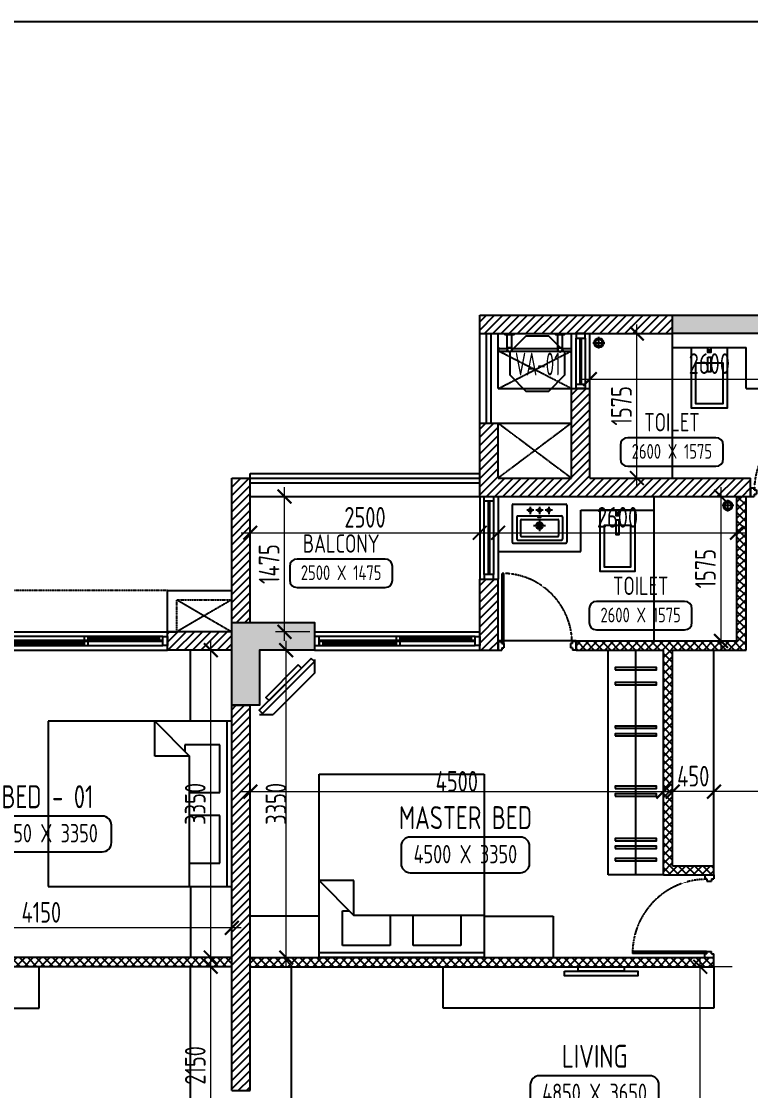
# Model space of a CAD drawing. Header units: millimetres. Extents: x -92307 to 258096, y -47434 to 112633.
# Drawn here: x 66834 to 74776, y 5450 to 17102 of the extents above; entities that cross this region are included whole.
import ezdxf
from ezdxf.enums import TextEntityAlignment as Align

# ---------------------------------------------------------------- set-up
doc = ezdxf.new("R2010")
doc.units = ezdxf.units.MM
doc.header["$LTSCALE"] = 10
doc.header["$PDMODE"] = 35
doc.header["$PDSIZE"] = 500
doc.linetypes.add('DASHED', pattern=[19.05, 12.7, -6.35])
doc.linetypes.add('HIDDEN', pattern=[9.525, 6.35, -3.175])
for name, color, linetype in [('07--DIM-1', 1, 'Continuous'), ('A--BLOCKWALL-1', 9, 'Continuous'), ('A--BLOCKWALL-2', 2, 'Continuous'), ('A--BLOCKWALL-3', 3, 'Continuous'), ('A--BLOCKWALL-HATCH', 8, 'Continuous'), ('A--CONCRETE-1', 9, 'Continuous'), ('A--CONCRETE-HID', 9, 'HIDDEN'), ('A--DOWN', 34, 'Continuous'), ('A--FURNITURE-0', 253, 'Continuous'), ('A--FURNITURE-1', 9, 'Continuous'), ('A--GLAZING-0', 181, 'Continuous'), ('A--HANDRAIL-1', 9, 'Continuous'), ('A--HATCH-1', 8, 'Continuous'), ('A--SANITARY-0', 253, 'Continuous'), ('A--SHAFT-HIDDEN', 9, 'HIDDEN'), ('A--SPACENUMBER', 2, 'Continuous'), ('A--SPACENUMBER-1', 8, 'Continuous'), ('A--SPACEREF', 3, 'Continuous'), ('A--STELWRK-1', 9, 'Continuous'), ('A--Stucture', 9, 'Continuous'), ('A--TILING-1', 8, 'Continuous'), ('A--WINREF', 7, 'Continuous'), ('A--WINREF-1', 8, 'Continuous'), ('Typical floor Column Centre line$0$X-3rd Floor Column$0$A--COL250', 250, 'Continuous'), ('Typical floor Column Centre line$0$X-3rd Floor Column$0$A--CONCRETE-4', 4, 'Continuous')]:
    doc.layers.add(name, color=color, linetype=linetype)
doc.layers.add('A--STELWRK-2', color=2, linetype='Continuous', lineweight=25)
doc.styles.add('ISO', font='isocp2.shx', dxfattribs={"width": 0.8})
doc.dimstyles.new('A-DIM-100', dxfattribs={"dimscale": 100, "dimtxt": 2.25, "dimasz": 1.5, "dimexe": 1, "dimexo": 0.5, "dimgap": 0, "dimtad": 0, "dimdec": 0, "dimzin": 12, "dimdsep": 46, "dimtxsty": 'ISO', "dimblk": 'ARCHTICK', "dimcen": 1, "dimdle": 1, "dimclrd": 8, "dimclre": 8, "dimclrt": 256, "dimadec": 0, "dimazin": 3, "dimtfac": 1, "dimtdec": 0, "dimtmove": 1, "dimatfit": 2, "dimfxl": 1, "dimtvp": 0.75, "dimtolj": 1, "dimtzin": 12, "dimlwd": 18, "dimlwe": 18, "dimarcsym": 0})
pattern_1 = [(45, (72725.64, 0), (-44.90128, 44.90128), [])]
pattern_2 = [(45, (72725.64, 0), (-44.90128, 44.90128), []), (135, (72725.64, 0), (-44.90128, -44.90128), [])]

# ---------------------------------------------------------------- blocks, each defined once
blk = doc.blocks.new('SPACE')
at = {"layer": 'A--SPACENUMBER-1'}
blk.add_lwpolyline([(-600, 0), (600, 0, 0.414213562), (700, 100), (700, 288.5, 0.414213562), (600, 388.5), (-600, 388.5, 0.414213562), (-700, 288.5), (-700, 100, 0.414213562), (-600, 0, -0.052514465)], format="xyb", dxfattribs=at)
at = {"layer": 'A--SPACENUMBER', "style": 'ISO', "width": 0.8, "flags": 4}
blk.add_attdef('01', text='', height=250, dxfattribs=at).set_placement((0.455, 202.41), align=Align.MIDDLE)
at = {"layer": 'A--SPACEREF', "style": 'ISO', "width": 0.8, "flags": 4}
blk.add_attdef('S', text='', height=300, dxfattribs=at).set_placement((1.35, 474.975), align=Align.CENTER)
blk = doc.blocks.new('A$C542B73FF')
at = {"layer": 'A--FURNITURE-0'}
for points in [[(-400, 50), (400, 50), (400, 100), (-400, 100)], [(-250, 0), (250, 0), (250, 50), (-250, 50)]]:
    blk.add_lwpolyline(points, close=True, dxfattribs=at)
blk = doc.blocks.new('A$C7FA855F9')
at = {"layer": 'A--FURNITURE-0', "linetype": 'Continuous'}
for p, q in [((900, 2000), (-900, 2000)), ((-900, 2000), (-900, 0)), ((900, 0), (900, 2000)), ((900, 840), (520, 460)), ((520, 840), (900, 840)), ((520, 460), (520, 840)), ((645, 510), (570, 510)), ((645, 130), (645, 510)), ((-900, 460), (520, 460)), ((-645, 460), (-645, 130)), ((-125, 130), (-125, 460)), ((125, 460), (125, 130)), ((-645, 130), (-125, 130)), ((125, 130), (645, 130)), ((-900, 50), (900, 50)), ((-900, 0), (900, 0))]:
    blk.add_line(p, q, dxfattribs=at)
blk = doc.blocks.new('A$C68464E93')
at = {"layer": 'A--BLOCKWALL-1'}
for p, q in [((600, 200), (0, 200)), ((600, 0), (0, 0))]:
    blk.add_line(p, q, dxfattribs=at)
at = {"layer": 'A--DOWN'}
for p, q in [((50, 150), (550, 150)), ((550, 50), (50, 50))]:
    blk.add_line(p, q, dxfattribs=at)
for points in [[(50, 50), (50, 150), (0, 150), (0, 50), (50, 50)], [(550, 50), (550, 150), (600, 150), (600, 50), (550, 50)]]:
    blk.add_lwpolyline(points, dxfattribs=at)
at = {"layer": 'A--GLAZING-0'}
for p, q in [((550, 107), (50, 107)), ((550, 93), (50, 93))]:
    blk.add_line(p, q, dxfattribs=at)
blk = doc.blocks.new('A$C76363F86-flat-10')
at = {"layer": 'A--SANITARY-0'}
for points in [[(0, -0.193), (0, 0.193), (-0.663, 0.193), (-0.663, -0.193)], [(-0.167, -0.146), (-0.167, 0.146), (-0.616, 0.146), (-0.616, -0.146)], [(-0.108, -0.017), (-0.108, 0.017), (-0.266, 0.017), (-0.266, -0.017)], [(0, -0.017), (0, 0.017), (-0.057, 0.017), (-0.057, -0.017)], [(-0.027, -0.009), (-0.027, 0.008), (-0.05, 0.008), (-0.05, -0.009)]]:
    blk.add_lwpolyline(points, close=True, dxfattribs=at)
blk = doc.blocks.new('A$C704305AF')
at = {"layer": 'A--SANITARY-0'}
for p, q in [((0, 0.064), (0, -0.064)), ((0.064, 0), (-0.064, 0))]:
    blk.add_line(p, q, dxfattribs=at)
for major_axis, start_param, end_param in [((0, 0.0508), 3.141593, 9.424778), ((0, 0.0381), 6.283185307145827, 12.56637061432541)]:
    blk.add_ellipse((0, 0), major_axis=major_axis, ratio=1, start_param=start_param, end_param=end_param, dxfattribs=at)
blk = doc.blocks.new('A$C302618AE')
at = {"layer": 'A--SANITARY-0'}
for p, q in [((-287, 0), (287, 0)), ((-297, -10), (-297, -416)), ((-60, -67), (-138, -67)), ((-100, -30), (-100, -110)), ((40, -67), (-38, -67)), ((1, -30), (1, -110)), ((141, -67), (63, -67)), ((101, -30), (101, -110)), ((297, -10), (297, -416)), ((-247, -138), (-247, -383)), ((-237, -128), (240, -128)), ((-206, -178), (-206, -343)), ((-196, -168), (199, -168)), ((0, -183), (0, -295)), ((209, -178), (209, -343)), ((250, -138), (250, -383)), ((65, -236), (-65, -236)), ((-287, -426), (287, -426)), ((-237, -393), (240, -393)), ((-196, -353), (199, -353))]:
    blk.add_line(p, q, dxfattribs=at)
for centre, radius in [((-100, -67), 17.8), ((1, -67), 17.8), ((101, -67), 17.8), ((1, -235), 36.3), ((1, -235), 25)]:
    blk.add_circle(centre, radius, dxfattribs=at)
for centre, start, end in [((-287, -10), 90, 180), ((287, -10), 0, 90), ((-237, -138), 90, 180), ((-196, -178), 90, 180), ((199, -178), 0, 90), ((240, -138), 0, 90), ((-196, -343), 180, 270), ((199, -343), 270, 0), ((-287, -416), 180, 270), ((-237, -383), 180, 270), ((240, -383), 270, 0), ((287, -416), 270, 0)]:
    blk.add_arc(centre, 10, start, end, dxfattribs=at)
blk.add_ellipse((0, -141), major_axis=(17.6, 0), ratio=0.318204, dxfattribs=at)
blk = doc.blocks.new('A$C1CBF2325')
at = {"layer": 'A--DOWN'}
for p, q in [((100, 0), (0, 0)), ((0, 0), (0, -42)), ((100, 0), (100, -42)), ((25, -42), (0, -42)), ((25, -42), (25, -67)), ((75, -67), (25, -67)), ((75, -42), (75, -67)), ((75, -42), (100, -42)), ((79, -46), (79, -67)), ((79, -46), (886, -46)), ((79, -67), (886, -67)), ((886, -67), (886, -46)), ((25, -858), (0, -858)), ((0, -900), (0, -858)), ((100, -900), (0, -900)), ((75, -833), (25, -833)), ((25, -858), (25, -833)), ((75, -858), (75, -833)), ((75, -858), (100, -858)), ((100, -900), (100, -858))]:
    blk.add_line(p, q, dxfattribs=at)
at = {"layer": 'A--DOWN', "color": 8, "linetype": 'DASHED', "ltscale": 0.005}
blk.add_arc((79, -46), 807, 269.7319, 358.5291, dxfattribs=at)
blk = doc.blocks.new('A$C613641B0')
at = {"layer": 'A--BLOCKWALL-1'}
for p, q in [((0, 0), (-1800, 0)), ((0, -200), (-1800, -200))]:
    blk.add_line(p, q, dxfattribs=at)
at = {"layer": 'A--DOWN'}
for p, q in [((-50, -50), (-1750, -50)), ((-1750, -93), (-93, -93)), ((-1750, -107), (-50, -107)), ((-1750, -150), (-50, -150))]:
    blk.add_line(p, q, dxfattribs=at)
for points in [[(-1750, -50), (-1750, -150), (-1800, -150), (-1800, -50)], [(-1750, -107), (-1750, -150), (-1707, -150), (-1707, -107)], [(-934, -50), (-934, -93), (-891, -93), (-891, -50)], [(-934, -107), (-934, -150), (-891, -150), (-891, -107)], [(-93, -50), (-93, -93), (-50, -93), (-50, -50)], [(-50, -50), (-50, -150), (0, -150), (0, -50)]]:
    blk.add_lwpolyline(points, close=True, dxfattribs=at)
at = {"layer": 'A--GLAZING-0'}
for p, q in [((-93, -64), (-891, -64)), ((-93, -78), (-891, -78)), ((-934, -122), (-1707, -122)), ((-934, -136), (-1707, -136))]:
    blk.add_line(p, q, dxfattribs=at)
blk = doc.blocks.new('AL-OP')
at = {"layer": 'A--WINREF-1'}
blk.add_lwpolyline([(-124, 300), (-300, 124), (-300, -124), (-124, -300), (124, -300), (300, -124), (300, 124), (124, 300)], close=True, dxfattribs=at)
at = {"layer": 'A--WINREF', "style": 'ISO', "width": 0.6}
blk.add_attdef('AL-OP', text='', height=250, dxfattribs=at).set_placement((3, -5), align=Align.MIDDLE)
blk = doc.blocks.new('A$C3A434446')
at = {"layer": 'A--STELWRK-1', "color": 1}
for p, q in [((110, 939), (110, 1089)), ((160, 939), (160, 1089)), ((660, 939), (660, 1089)), ((710, 939), (710, 1089)), ((15, 939), (115, 939)), ((155, 939), (665, 939)), ((705, 939), (805, 939)), ((15, 909), (115, 909)), ((155, 909), (665, 909)), ((705, 909), (805, 909))]:
    blk.add_line(p, q, dxfattribs=at)
at = {"layer": 'A--STELWRK-1'}
for points in [[(85, 1099), (85, 1089), (185, 1089), (185, 1099)], [(635, 1099), (635, 1089), (735, 1089), (735, 1099)], [(15, 899), (10, 899), (10, 949), (15, 949)], [(805, 899), (810, 899), (810, 949), (805, 949)]]:
    blk.add_lwpolyline(points, close=True, dxfattribs=at)
at = {"layer": 'A--STELWRK-2'}
for centre, radius in [((135, 924), 25), ((135, 924), 22), ((685, 924), 25), ((685, 924), 22)]:
    blk.add_circle(centre, radius, dxfattribs=at)
blk = doc.blocks.new('A$C6931329F')
at = {"layer": 'A--BLOCKWALL-1'}
for p, q in [((0, 900), (0, 0)), ((200, 900), (200, 0))]:
    blk.add_line(p, q, dxfattribs=at)
at = {"layer": 'A--DOWN'}
for p, q in [((50, 50), (50, 850)), ((150, 850), (150, 50))]:
    blk.add_line(p, q, dxfattribs=at)
for points in [[(150, 850), (50, 850), (50, 900), (150, 900), (150, 850)], [(150, 50), (50, 50), (50, 0), (150, 0), (150, 50)]]:
    blk.add_lwpolyline(points, dxfattribs=at)
at = {"layer": 'A--GLAZING-0'}
for p, q in [((93, 850), (93, 50)), ((107, 850), (107, 50))]:
    blk.add_line(p, q, dxfattribs=at)
blk = doc.blocks.new('_ArchTick')
at = {"color": 0, "const_width": 0.15}
blk.add_lwpolyline([(-0.5, -0.5), (0.5, 0.5)], dxfattribs=at)
blk = doc.blocks.new('*D54')
at = {"layer": '07--DIM-1', "color": 8, "lineweight": 18}
for p, q in [((73026, 13650), (73026, 13104)), ((75626, 13650), (75626, 13104)), ((72926, 13204), (75726, 13204))]:
    blk.add_line(p, q, dxfattribs=at)
at = {"layer": 'Defpoints', "color": 0}
for p in [(73026, 13700), (75626, 13700), (75626, 13204)]:
    blk.add_point(p, dxfattribs=at)
at = {"layer": '07--DIM-1', "color": 8, "lineweight": 18, "xscale": 150, "yscale": 150, "zscale": 150, "rotation": 180}
blk.add_blockref('_ArchTick', (73026, 13204), dxfattribs=at)
at = {"layer": '07--DIM-1', "color": 8, "lineweight": 18, "xscale": 150, "yscale": 150, "zscale": 150}
blk.add_blockref('_ArchTick', (75626, 13204), dxfattribs=at)
at = {"layer": '07--DIM-1', "insert": (74326, 13373), "char_height": 225, "attachment_point": 5, "style": 'ISO'}
blk.add_mtext('\\A1;2600', dxfattribs=at)
blk = doc.blocks.new('*D55')
at = {"layer": '07--DIM-1', "color": 8, "lineweight": 18}
for p, q in [((73538, 12025), (73538, 13800)), ((73076, 13700), (73638, 13700)), ((73076, 12125), (73638, 12125))]:
    blk.add_line(p, q, dxfattribs=at)
at = {"layer": 'Defpoints', "color": 0}
for p in [(73026, 13700), (73538, 13700), (73026, 12125)]:
    blk.add_point(p, dxfattribs=at)
at = {"layer": '07--DIM-1', "color": 8, "lineweight": 18, "xscale": 150, "yscale": 150, "zscale": 150}
for p, rotation in [((73538, 13700), 90), ((73538, 12125), 270)]:
    blk.add_blockref('_ArchTick', p, dxfattribs=dict(at, rotation=rotation))
at = {"layer": '07--DIM-1', "insert": (73369, 12913), "char_height": 225, "attachment_point": 5, "rotation": 90, "style": 'ISO'}
blk.add_mtext('\\A1;1575', dxfattribs=at)
blk = doc.blocks.new('*D59')
at = {"layer": '07--DIM-1', "color": 8, "lineweight": 18}
for p, q in [((74376, 8662), (74376, 8808)), ((78776, 8662), (78776, 8808)), ((78876, 8708), (74276, 8708))]:
    blk.add_line(p, q, dxfattribs=at)
at = {"layer": 'Defpoints', "color": 0}
for p in [(74376, 8708), (74376, 8612), (78776, 8612)]:
    blk.add_point(p, dxfattribs=at)
at = {"layer": '07--DIM-1', "color": 8, "lineweight": 18, "xscale": 150, "yscale": 150, "zscale": 150, "rotation": 180}
blk.add_blockref('_ArchTick', (74376, 8708), dxfattribs=at)
at = {"layer": '07--DIM-1', "color": 8, "lineweight": 18, "xscale": 150, "yscale": 150, "zscale": 150}
blk.add_blockref('_ArchTick', (78776, 8708), dxfattribs=at)
at = {"layer": '07--DIM-1', "insert": (76576, 8877), "char_height": 225, "attachment_point": 5, "style": 'ISO'}
blk.add_mtext('\\A1;4400', dxfattribs=at)
blk = doc.blocks.new('*D63')
at = {"layer": '07--DIM-1', "color": 8, "lineweight": 18}
for p, q in [((64976, 6950), (64976, 7324)), ((69126, 6950), (69126, 7324)), ((69226, 7224), (64876, 7224))]:
    blk.add_line(p, q, dxfattribs=at)
at = {"layer": 'Defpoints', "color": 0}
for p in [(64976, 7224), (64976, 6900), (69126, 6900)]:
    blk.add_point(p, dxfattribs=at)
at = {"layer": '07--DIM-1', "color": 8, "lineweight": 18, "xscale": 150, "yscale": 150, "zscale": 150, "rotation": 180}
blk.add_blockref('_ArchTick', (64976, 7224), dxfattribs=at)
at = {"layer": '07--DIM-1', "color": 8, "lineweight": 18, "xscale": 150, "yscale": 150, "zscale": 150}
blk.add_blockref('_ArchTick', (69126, 7224), dxfattribs=at)
at = {"layer": '07--DIM-1', "insert": (67051, 7393), "char_height": 225, "attachment_point": 5, "style": 'ISO'}
blk.add_mtext('\\A1;4150', dxfattribs=at)
blk = doc.blocks.new('*D68')
at = {"layer": '07--DIM-1', "color": 8, "lineweight": 18}
for p, q in [((69326, 11809), (69326, 11430)), ((71826, 11809), (71826, 11430)), ((69226, 11530), (71926, 11530))]:
    blk.add_line(p, q, dxfattribs=at)
at = {"layer": 'Defpoints', "color": 0}
for p in [(69326, 11859), (71826, 11859), (71826, 11530)]:
    blk.add_point(p, dxfattribs=at)
at = {"layer": '07--DIM-1', "color": 8, "lineweight": 18, "xscale": 150, "yscale": 150, "zscale": 150, "rotation": 180}
blk.add_blockref('_ArchTick', (69326, 11530), dxfattribs=at)
at = {"layer": '07--DIM-1', "color": 8, "lineweight": 18, "xscale": 150, "yscale": 150, "zscale": 150}
blk.add_blockref('_ArchTick', (71826, 11530), dxfattribs=at)
at = {"layer": '07--DIM-1', "insert": (70576, 11698), "char_height": 225, "attachment_point": 5, "style": 'ISO'}
blk.add_mtext('\\A1;2500', dxfattribs=at)
blk = doc.blocks.new('*D69')
at = {"layer": '07--DIM-1', "color": 8, "lineweight": 18}
for p, q in [((72026, 11721), (72026, 11430)), ((74626, 11721), (74626, 11430)), ((71926, 11530), (74726, 11530))]:
    blk.add_line(p, q, dxfattribs=at)
at = {"layer": 'Defpoints', "color": 0}
for p in [(72026, 11771), (74626, 11771), (74626, 11530)]:
    blk.add_point(p, dxfattribs=at)
at = {"layer": '07--DIM-1', "color": 8, "lineweight": 18, "xscale": 150, "yscale": 150, "zscale": 150, "rotation": 180}
blk.add_blockref('_ArchTick', (72026, 11530), dxfattribs=at)
at = {"layer": '07--DIM-1', "color": 8, "lineweight": 18, "xscale": 150, "yscale": 150, "zscale": 150}
blk.add_blockref('_ArchTick', (74626, 11530), dxfattribs=at)
at = {"layer": '07--DIM-1', "insert": (73326, 11698), "char_height": 225, "attachment_point": 5, "style": 'ISO'}
blk.add_mtext('\\A1;2600', dxfattribs=at)
blk = doc.blocks.new('*D70')
at = {"layer": '07--DIM-1', "color": 8, "lineweight": 18}
for p, q in [((74453, 12025), (74453, 10250)), ((74576, 11925), (74353, 11925)), ((74576, 10350), (74353, 10350))]:
    blk.add_line(p, q, dxfattribs=at)
at = {"layer": 'Defpoints', "color": 0}
for p in [(74626, 11925), (74453, 10350), (74626, 10350)]:
    blk.add_point(p, dxfattribs=at)
at = {"layer": '07--DIM-1', "color": 8, "lineweight": 18, "xscale": 150, "yscale": 150, "zscale": 150}
for p, rotation in [((74453, 11925), 90), ((74453, 10350), 270)]:
    blk.add_blockref('_ArchTick', p, dxfattribs=dict(at, rotation=rotation))
at = {"layer": '07--DIM-1', "insert": (74284, 11138), "char_height": 225, "attachment_point": 5, "rotation": 90, "style": 'ISO'}
blk.add_mtext('\\A1;1575', dxfattribs=at)
blk = doc.blocks.new('*D71')
at = {"layer": '07--DIM-1', "color": 8, "lineweight": 18}
for p, q in [((69326, 8862), (69326, 8608)), ((73826, 8862), (73826, 8608)), ((69226, 8708), (73926, 8708))]:
    blk.add_line(p, q, dxfattribs=at)
at = {"layer": 'Defpoints', "color": 0}
for p in [(69326, 8912), (73826, 8912), (73826, 8708)]:
    blk.add_point(p, dxfattribs=at)
at = {"layer": '07--DIM-1', "color": 8, "lineweight": 18, "xscale": 150, "yscale": 150, "zscale": 150, "rotation": 180}
blk.add_blockref('_ArchTick', (69326, 8708), dxfattribs=at)
at = {"layer": '07--DIM-1', "color": 8, "lineweight": 18, "xscale": 150, "yscale": 150, "zscale": 150}
blk.add_blockref('_ArchTick', (73826, 8708), dxfattribs=at)
at = {"layer": '07--DIM-1', "insert": (71576, 8820), "char_height": 225, "attachment_point": 5, "style": 'ISO'}
blk.add_mtext('\\A1;4500', dxfattribs=at)
blk = doc.blocks.new('*D73')
at = {"layer": '07--DIM-1', "color": 8, "lineweight": 18}
for p, q in [((68896, 4550), (68896, 6900)), ((68976, 6800), (68796, 6800)), ((68976, 4650), (68796, 4650))]:
    blk.add_line(p, q, dxfattribs=at)
at = {"layer": 'Defpoints', "color": 0}
for p in [(68896, 6800), (69026, 6800), (69026, 4650)]:
    blk.add_point(p, dxfattribs=at)
at = {"layer": '07--DIM-1', "color": 8, "lineweight": 18, "xscale": 150, "yscale": 150, "zscale": 150}
for p, rotation in [((68896, 6800), 90), ((68896, 4650), 270)]:
    blk.add_blockref('_ArchTick', p, dxfattribs=dict(at, rotation=rotation))
at = {"layer": '07--DIM-1', "insert": (68727, 5725), "char_height": 225, "attachment_point": 5, "rotation": 90, "style": 'ISO'}
blk.add_mtext('\\A1;2150', dxfattribs=at)
blk = doc.blocks.new('*D74')
at = {"layer": '07--DIM-1', "color": 8, "lineweight": 18}
for p, q in [((68896, 6800), (68896, 10350)), ((69076, 10250), (68796, 10250)), ((69076, 6900), (68796, 6900))]:
    blk.add_line(p, q, dxfattribs=at)
at = {"layer": 'Defpoints', "color": 0}
for p in [(68896, 10250), (69126, 10250), (69126, 6900)]:
    blk.add_point(p, dxfattribs=at)
at = {"layer": '07--DIM-1', "color": 8, "lineweight": 18, "xscale": 150, "yscale": 150, "zscale": 150}
for p, rotation in [((68896, 10250), 90), ((68896, 6900), 270)]:
    blk.add_blockref('_ArchTick', p, dxfattribs=dict(at, rotation=rotation))
at = {"layer": '07--DIM-1', "insert": (68727, 8575), "char_height": 225, "attachment_point": 5, "rotation": 90, "style": 'ISO'}
blk.add_mtext('\\A1;3350', dxfattribs=at)
blk = doc.blocks.new('*D83')
at = {"layer": '07--DIM-1', "color": 8, "lineweight": 18}
for p, q in [((69700, 10350), (69700, 12025)), ((70015, 11925), (69600, 11925)), ((69976, 10450), (69600, 10450))]:
    blk.add_line(p, q, dxfattribs=at)
at = {"layer": 'Defpoints', "color": 0}
for p in [(69700, 11925), (70065, 11925), (70026, 10450)]:
    blk.add_point(p, dxfattribs=at)
at = {"layer": '07--DIM-1', "color": 8, "lineweight": 18, "xscale": 150, "yscale": 150, "zscale": 150}
for p, rotation in [((69700, 11925), 90), ((69700, 10450), 270)]:
    blk.add_blockref('_ArchTick', p, dxfattribs=dict(at, rotation=rotation))
at = {"layer": '07--DIM-1', "insert": (69532, 11188), "char_height": 225, "attachment_point": 5, "rotation": 90, "style": 'ISO'}
blk.add_mtext('\\A1;1475', dxfattribs=at)
blk = doc.blocks.new('*D87')
at = {"layer": '07--DIM-1', "color": 8, "lineweight": 18}
for p, q in [((73926, 8662), (73926, 8808)), ((74376, 8662), (74376, 8808)), ((74476, 8708), (73826, 8708))]:
    blk.add_line(p, q, dxfattribs=at)
at = {"layer": 'Defpoints', "color": 0}
for p in [(73926, 8708), (73926, 8612), (74376, 8612)]:
    blk.add_point(p, dxfattribs=at)
at = {"layer": '07--DIM-1', "color": 8, "lineweight": 18, "xscale": 150, "yscale": 150, "zscale": 150, "rotation": 180}
blk.add_blockref('_ArchTick', (73926, 8708), dxfattribs=at)
at = {"layer": '07--DIM-1', "color": 8, "lineweight": 18, "xscale": 150, "yscale": 150, "zscale": 150}
blk.add_blockref('_ArchTick', (74376, 8708), dxfattribs=at)
at = {"layer": '07--DIM-1', "insert": (74151, 8877), "char_height": 225, "attachment_point": 5, "style": 'ISO'}
blk.add_mtext('\\A1;450', dxfattribs=at)
blk = doc.blocks.new('*D41')
at = {"layer": '07--DIM-1', "color": 8, "lineweight": 18}
for p, q in [((74227, 3050), (74227, 6900)), ((74576, 6800), (74127, 6800)), ((74576, 3150), (74127, 3150))]:
    blk.add_line(p, q, dxfattribs=at)
at = {"layer": 'Defpoints', "color": 0}
for p in [(74227, 6800), (74626, 6800), (74626, 3150)]:
    blk.add_point(p, dxfattribs=at)
at = {"layer": '07--DIM-1', "color": 8, "lineweight": 18, "xscale": 150, "yscale": 150, "zscale": 150}
for p, rotation in [((74227, 6800), 90), ((74227, 3150), 270)]:
    blk.add_blockref('_ArchTick', p, dxfattribs=dict(at, rotation=rotation))
at = {"layer": '07--DIM-1', "insert": (74058, 4975), "char_height": 225, "attachment_point": 5, "rotation": 90, "style": 'ISO'}
blk.add_mtext('\\A1;3650', dxfattribs=at)
blk = doc.blocks.new('*D220')
at = {"layer": '07--DIM-1', "color": 8, "lineweight": 18}
for p, q in [((69718, 6800), (69718, 10350)), ((69976, 10250), (69618, 10250)), ((69918, 6900), (69618, 6900))]:
    blk.add_line(p, q, dxfattribs=at)
at = {"layer": 'Defpoints', "color": 0}
for p in [(69718, 10250), (70026, 10250), (69968, 6900)]:
    blk.add_point(p, dxfattribs=at)
at = {"layer": '07--DIM-1', "color": 8, "lineweight": 18, "xscale": 150, "yscale": 150, "zscale": 150}
for p, rotation in [((69718, 10250), 90), ((69718, 6900), 270)]:
    blk.add_blockref('_ArchTick', p, dxfattribs=dict(at, rotation=rotation))
at = {"layer": '07--DIM-1', "insert": (69606, 8575), "char_height": 225, "attachment_point": 5, "rotation": 90, "style": 'ISO'}
blk.add_mtext('\\A1;3350', dxfattribs=at)

msp = doc.modelspace()

# ---------------------------------------------------------------- hatches: boundary and pattern name
at = {"layer": 'A--BLOCKWALL-HATCH'}
h = msp.add_hatch(dxfattribs=at)
h.set_pattern_fill('ANSI37', color=256, scale=20, style=0)
h.set_pattern_definition(pattern_2)
h.paths.add_polyline_path([(74625.6, 11925), (74725.6, 11925), (74725.6, 10250), (73925.6, 10250), (73925.6, 9125), (73925.6, 9025), (73925.6, 7900), (74375.6, 7900), (74375.6, 7800), (73825.6, 7800), (73825.6, 10250), (72875.6, 10250), (72875.6, 10350), (74625.6, 10350)])
h = msp.add_hatch(dxfattribs=at)
h.set_pattern_fill('ANSI37', color=256, scale=20, style=0)
h.set_pattern_definition(pattern_2)
h.paths.add_polyline_path([(64875.6, 8125), (64875.6, 8025), (64875.6, 6900), (64425.6, 6900), (64425.6, 6800), (69125.6, 6800), (69125.6, 6900), (64975.6, 6900), (64975.6, 9350), (64425.6, 9350), (64425.6, 9250), (64875.6, 9250)])
h = msp.add_hatch(dxfattribs=at)
h.set_pattern_fill('ANSI37', color=256, scale=20, style=0)
h.set_pattern_definition(pattern_2)
h.paths.add_polyline_path([(69325.6, 6800), (69325.6, 6900), (74375.6, 6900), (74375.6, 6800)])
at = {"layer": 'A--HATCH-1'}
h = msp.add_hatch(dxfattribs=at)
h.set_pattern_fill('ANSI31', color=256, scale=20, style=0)
h.set_pattern_definition(pattern_1)
h.paths.add_polyline_path([(71825.6, 13700), (73925.6, 13700), (73925.6, 13900), (71825.6, 13900)])
h = msp.add_hatch(dxfattribs=at)
h.set_pattern_fill('ANSI31', color=256, scale=20, style=0)
h.set_pattern_definition(pattern_1)
h.paths.add_polyline_path([(74775.6, 11925), (74775.6, 12125), (73025.6, 12125), (73025.6, 13100), (72825.6, 13100), (72825.6, 12125), (72025.6, 12125), (72025.6, 12725), (71825.6, 12725), (71825.6, 11925)])
h = msp.add_hatch(dxfattribs=at)
h.set_pattern_fill('ANSI31', color=256, scale=20, style=0)
h.set_pattern_definition(pattern_1)
h.paths.add_polyline_path([(69125.6, 12125), (69325.6, 12125), (69325.6, 10550), (69125.6, 10550)])
h = msp.add_hatch(dxfattribs=at)
h.set_pattern_fill('ANSI31', color=256, scale=20, style=0)
h.set_pattern_definition(pattern_1)
h.paths.add_polyline_path([(71825.6, 10250), (72025.6, 10250), (72025.6, 11025), (71825.6, 11025)])
h = msp.add_hatch(dxfattribs=at)
h.set_pattern_fill('ANSI31', color=256, scale=20, style=0)
h.set_pattern_definition(pattern_1)
h.paths.add_polyline_path([(69125.6, 10450), (68425.6, 10450), (68425.6, 10250), (69125.6, 10250)])
h = msp.add_hatch(dxfattribs=at)
h.set_pattern_fill('ANSI31', color=256, scale=20, style=0)
h.set_pattern_definition(pattern_1)
h.paths.add_polyline_path([(69125.6, 5450), (69325.6, 5450), (69325.6, 9650), (69125.6, 9650)])
at = {"layer": 'Typical floor Column Centre line$0$X-3rd Floor Column$0$A--COL250'}
h = msp.add_hatch(color=256, dxfattribs=at)
h.dxf.hatch_style = 1
h.paths.add_polyline_path([(73925.6, 13900), (75175.6, 13900), (75175.6, 13700), (73925.6, 13700)])
h = msp.add_hatch(color=256, dxfattribs=at)
h.dxf.hatch_style = 1
h.paths.add_polyline_path([(69425.6, 10250), (70025.6, 10250), (70025.6, 10550), (69125.6, 10550), (69125.6, 9650), (69425.6, 9650)])

# ---------------------------------------------------------------- linework, layer by layer
msp.add_lwpolyline([(52208.4, 17102.4), (87105.5, 17102.4), (87105.5, -2067.1), (52208.4, -2067.1)], close=True)
at = {"layer": 'A--BLOCKWALL-1'}
msp.add_line((69325.6, 11925), (71825.6, 11925), dxfattribs=at)
at = {"layer": 'A--BLOCKWALL-2'}
for p, q in [((74625.6, 10350), (74625.6, 11925)), ((74625.6, 11925), (74725.6, 11925)), ((74725.6, 10250), (74725.6, 11925)), ((68425.6, 10450), (68425.6, 10900)), ((68425.6, 10900), (69125.6, 10900)), ((69125.6, 10800), (69125.6, 10900)), ((68425.6, 10450), (68525.6, 10450)), ((72875.6, 10250), (72875.6, 10350)), ((72875.6, 10350), (74625.6, 10350)), ((72875.6, 10250), (73825.6, 10250)), ((73825.6, 7800), (73825.6, 10250)), ((73925.6, 9125), (73925.6, 10250)), ((73925.6, 10250), (74725.6, 10250)), ((73925.6, 9025), (73925.6, 9125)), ((73925.6, 7900), (73925.6, 9025)), ((73925.6, 7900), (74375.6, 7900)), ((74375.6, 7800), (74375.6, 7900)), ((73825.6, 7800), (74375.6, 7800)), ((69125.6, 6900), (64975.6, 6900)), ((69125.6, 6800), (69125.6, 6900)), ((69325.6, 6900), (74375.6, 6900)), ((69325.6, 6800), (69325.6, 6900)), ((74375.6, 6800), (74375.6, 6900)), ((69125.6, 6800), (64425.6, 6800)), ((69325.6, 6800), (74375.6, 6800))]:
    msp.add_line(p, q, dxfattribs=at)
at = {"layer": 'A--BLOCKWALL-3'}
for p, q in [((71825.6, 13700), (71825.6, 13900)), ((71825.6, 13900), (73925.6, 13900)), ((73925.6, 13700), (73925.6, 13900)), ((71825.6, 13700), (73925.6, 13700)), ((72825.6, 12125), (72825.6, 13100)), ((72825.6, 13100), (73025.6, 13100)), ((73025.6, 12125), (73025.6, 13100)), ((71825.6, 11925), (71825.6, 12725)), ((71825.6, 12725), (72025.6, 12725)), ((72025.6, 12125), (72025.6, 12725)), ((69125.6, 10550), (69125.6, 12125)), ((69125.6, 12125), (69325.6, 12125)), ((69325.6, 10550), (69325.6, 12125)), ((72025.6, 12125), (72825.6, 12125)), ((73025.6, 12125), (74775.6, 12125)), ((74775.6, 11925), (74775.6, 12125)), ((71825.6, 11925), (74775.6, 11925)), ((71825.6, 10250), (71825.6, 11025)), ((71825.6, 11025), (72025.6, 11025)), ((72025.6, 10250), (72025.6, 11025)), ((69125.6, 10550), (69325.6, 10550)), ((68425.6, 10250), (68425.6, 10450)), ((69125.6, 10450), (68425.6, 10450)), ((69125.6, 10250), (69125.6, 10450)), ((69125.6, 10250), (68425.6, 10250)), ((71825.6, 10250), (72025.6, 10250)), ((69125.6, 5450), (69125.6, 9650)), ((69125.6, 9650), (69325.6, 9650)), ((69325.6, 5450), (69325.6, 9650)), ((69125.6, 5450), (69325.6, 5450))]:
    msp.add_line(p, q, dxfattribs=at)
at = {"layer": 'A--CONCRETE-1'}
for p, q in [((71825.6, 12725), (71825.6, 13700)), ((72025.6, 13100), (72025.6, 13700)), ((72025.6, 13100), (72825.6, 13100)), ((72025.6, 12725), (72825.6, 12725))]:
    msp.add_line(p, q, dxfattribs=at)
at = {"layer": 'A--CONCRETE-HID', "ltscale": 0.01}
for p, q in [((68425.6, 10900), (66625.6, 10900)), ((68525.6, 10450), (68525.6, 10800)), ((68525.6, 10800), (69125.6, 10800))]:
    msp.add_line(p, q, dxfattribs=at)
at = {"layer": 'A--FURNITURE-0'}
for p, q in [((68675.6, 9475), (68675.6, 10250)), ((70025.6, 10150), (70025.6, 10000)), ((74375.6, 7900), (74375.6, 10250)), ((70025.6, 10000), (69575.6, 9550)), ((69425.6, 9550), (69575.6, 9550)), ((68675.6, 7675), (68675.6, 6900)), ((70075.6, 7350), (69325.6, 7350)), ((71875.6, 7350), (72625.6, 7350)), ((72625.6, 7350), (72625.6, 6900)), ((67025.6, 6350), (67025.6, 6800)), ((68675.6, 4650), (68675.6, 6800)), ((69775.6, 4650), (69775.6, 6800)), ((71425.6, 6350), (71425.6, 6800)), ((74375.6, 6800), (74375.6, 6350)), ((64425.6, 6350), (67025.6, 6350)), ((74375.6, 6350), (71425.6, 6350))]:
    msp.add_line(p, q, dxfattribs=at)
at = {"layer": 'A--FURNITURE-1'}
for p, q in [((73225.6, 7800), (73225.6, 10250)), ((73525.6, 7800), (73525.6, 10250)), ((73825.6, 7800), (73225.6, 7800))]:
    msp.add_line(p, q, dxfattribs=at)
for points in [[(73300.6, 10034.5), (73750.6, 10034.5), (73750.6, 10059.5), (73300.6, 10059.5), (73300.6, 10034.5)], [(73300.6, 9873.4), (73750.6, 9873.4), (73750.6, 9898.4), (73300.6, 9898.4), (73300.6, 9873.4)], [(73300.6, 9398.5), (73750.6, 9398.5), (73750.6, 9423.5), (73300.6, 9423.5), (73300.6, 9398.5)], [(73300.6, 9314.7), (73750.6, 9314.7), (73750.6, 9339.7), (73300.6, 9339.7), (73300.6, 9314.7)], [(73300.6, 8741.4), (73750.6, 8741.4), (73750.6, 8766.4), (73300.6, 8766.4), (73300.6, 8741.4)], [(73300.6, 8657.6), (73750.6, 8657.6), (73750.6, 8682.6), (73300.6, 8682.6), (73300.6, 8657.6)], [(73300.6, 8172), (73750.6, 8172), (73750.6, 8197), (73300.6, 8197), (73300.6, 8172)], [(73300.6, 8088.2), (73750.6, 8088.2), (73750.6, 8113.2), (73300.6, 8113.2), (73300.6, 8088.2)], [(73300.6, 7954.4), (73750.6, 7954.4), (73750.6, 7979.4), (73300.6, 7979.4), (73300.6, 7954.4)]]:
    msp.add_lwpolyline(points, dxfattribs=at)
at = {"layer": 'A--HANDRAIL-1', "color": 1}
for p, q in [((69325.6, 12125), (71825.6, 12125)), ((69325.6, 12075), (71825.6, 12075))]:
    msp.add_line(p, q, dxfattribs=at)
at = {"layer": 'A--SHAFT-HIDDEN', "ltscale": 0.01}
for p, q in [((72025.6, 13100), (72820.6, 13509)), ((72825.6, 13100), (72030.6, 13509)), ((72825.6, 12725), (72025.6, 12125)), ((72025.6, 12725), (72825.6, 12125)), ((68525.6, 10800), (69125.6, 10450)), ((69125.6, 10800), (68525.6, 10450))]:
    msp.add_line(p, q, dxfattribs=at)
at = {"layer": 'A--STELWRK-1', "color": 1}
for p, q in [((71900.6, 12725), (71900.6, 13700)), ((71950.6, 12725), (71950.6, 13700))]:
    msp.add_line(p, q, dxfattribs=at)
at = {"layer": 'A--Stucture', "linetype": 'Continuous', "ltscale": 0.5}
for p, q in [((69325.6, 12125), (69325.6, 12175)), ((69325.6, 12175), (71825.6, 12175))]:
    msp.add_line(p, q, dxfattribs=at)
at = {"layer": 'A--TILING-1'}
for p, q in [((73925.6, 12125), (73925.6, 13700)), ((73925.6, 13550), (74725.6, 13550)), ((74725.6, 13100), (74725.6, 13550)), ((74725.6, 13100), (75625.6, 13100)), ((73725.6, 10350), (73725.6, 11925)), ((72925.6, 11325), (72925.6, 11775)), ((72925.6, 11775), (73725.6, 11775)), ((72025.6, 11325), (72925.6, 11325)), ((72875.6, 10350), (72025.6, 10350))]:
    msp.add_line(p, q, dxfattribs=at)
at = {"layer": 'Typical floor Column Centre line$0$X-3rd Floor Column$0$A--CONCRETE-4'}
for points in [[(73925.6, 13900), (75175.6, 13900), (75175.6, 13700), (73925.6, 13700)], [(69125.6, 10550), (70025.6, 10550), (70025.6, 10250), (69425.6, 10250), (69425.6, 9650), (69125.6, 9650)]]:
    msp.add_lwpolyline(points, close=True, dxfattribs=at)

# ---------------------------------------------------------------- block references
for name, p in [('A$C3A434446', (72015.6, 12600)), ('A$C6931329F', (71825.6, 11025))]:
    msp.add_blockref(name, p)
at = {"layer": 'A--DOWN', "extrusion": (0, 0, -1), "xscale": -1, "zscale": -1}
for name, p, rotation in [('A$C68464E93', (-72825.6, 13700), 90), ('A$C1CBF2325', (-74375.6, 6900), 180)]:
    msp.add_blockref(name, p, dxfattribs=dict(at, rotation=rotation))
at = {"layer": 'A--DOWN', "yscale": 0.9444444444443834, "zscale": 0.9444444444443834}
for p, xscale, rotation in [((75625.6, 11925), -0.9444444444443834, 270), ((72025.6, 10250), 0.9444444444443834, 90)]:
    msp.add_blockref('A$C1CBF2325', p, dxfattribs=dict(at, xscale=xscale, rotation=rotation))
at = {"layer": 'A--DOWN', "rotation": 180}
for p in [(66625.6, 10250), (70025.6, 10250)]:
    msp.add_blockref('A$C613641B0', p, dxfattribs=at)
at = {"layer": 'A--FURNITURE-0'}
for name, p, rotation in [('A$C542B73FF', (69672.5, 9912.6), 224.999999999774), ('A$C7FA855F9', (69125.6, 8575), 90)]:
    msp.add_blockref(name, p, dxfattribs=dict(at, rotation=rotation))
at = {"layer": 'A--FURNITURE-0', "xscale": -1}
for name, p, rotation in [('A$C7FA855F9', (70975.6, 6900), 359.999999999996), ('A$C542B73FF', (73147.6, 6800), 180)]:
    msp.add_blockref(name, p, dxfattribs=dict(at, rotation=rotation))
at = {"layer": 'A--SANITARY-0', "zscale": 1000}
for name, p, xscale, yscale, rotation in [('A$C704305AF', (73123, 13600), -999.9999999999999, 999.9999999999999, 90), ('A$C76363F86-flat-10', (74325.6, 13550), -1000, 999.9999999999999, 270), ('A$C704305AF', (74528.3, 11825), 1000, 1000, 270), ('A$C76363F86-flat-10', (73325.6, 11775), 1000, 1000, 90)]:
    msp.add_blockref(name, p, dxfattribs=dict(at, xscale=xscale, yscale=yscale, rotation=rotation))
at = {"layer": 'A--SANITARY-0', "ltscale": 19}
msp.add_blockref('A$C302618AE', (72475.6, 11841.8), dxfattribs=at)
at = {"layer": 'A--SPACEREF'}
ref = msp.add_blockref('SPACE', (73917.7, 12254.3), dxfattribs=dict(at, xscale=0.8000000000029104, yscale=0.8, zscale=0.8))
ref.add_attrib('01', '2600 X 1575', dxfattribs={"layer": 'A--SPACENUMBER', "height": 160, "style": 'ISO', "width": 0.8, "flags": 4}).set_placement((73918.3, 12416.3), align=Align.MIDDLE)
ref.add_attrib('S', 'TOILET', dxfattribs={"height": 200, "style": 'ISO', "width": 0.8, "flags": 4}).set_placement((73919, 12634.3), align=Align.CENTER)
ref = msp.add_blockref('SPACE', (70316, 10932.3), dxfattribs=dict(at, xscale=0.8000000000029104, yscale=0.8, zscale=0.8))
ref.add_attrib('01', '2500 X 1475', dxfattribs={"layer": 'A--SPACENUMBER', "height": 160, "style": 'ISO', "width": 0.8, "flags": 4}).set_placement((70316.5, 11094.3), align=Align.MIDDLE)
ref.add_attrib('S', 'BALCONY', dxfattribs={"height": 200, "style": 'ISO', "width": 0.8, "flags": 4}).set_placement((70317.2, 11312.3), align=Align.CENTER)
ref = msp.add_blockref('SPACE', (73577.4, 10471.3), dxfattribs=dict(at, xscale=0.8000000000029104, yscale=0.8, zscale=0.8))
ref.add_attrib('01', '2600 X 1575', dxfattribs={"layer": 'A--SPACENUMBER', "height": 160, "style": 'ISO', "width": 0.8, "flags": 4}).set_placement((73577.9, 10633.2), align=Align.MIDDLE)
ref.add_attrib('S', 'TOILET', dxfattribs={"height": 200, "style": 'ISO', "width": 0.8, "flags": 4}).set_placement((73578.7, 10851.3), align=Align.CENTER)
ref = msp.add_blockref('SPACE', (67115.2, 8052.9), dxfattribs=at)
ref.add_attrib('01', '4150 X 3350', dxfattribs={"layer": 'A--SPACENUMBER', "height": 200, "style": 'ISO', "width": 0.8, "flags": 4}).set_placement((67115.9, 8255.4), align=Align.MIDDLE)
ref.add_attrib('S', 'BED - 01', dxfattribs={"height": 250, "style": 'ISO', "width": 0.8, "flags": 4}).set_placement((67116.8, 8527.9), align=Align.CENTER)
ref = msp.add_blockref('SPACE', (71668.7, 7825), dxfattribs=at)
ref.add_attrib('01', '4500 X 3350', dxfattribs={"layer": 'A--SPACENUMBER', "height": 200, "style": 'ISO', "width": 0.8, "flags": 4}).set_placement((71669.4, 8027.4), align=Align.MIDDLE)
ref.add_attrib('S', 'MASTER BED', dxfattribs={"height": 250, "style": 'ISO', "width": 0.8, "flags": 4}).set_placement((71670.3, 8300), align=Align.CENTER)
ref = msp.add_blockref('SPACE', (73076.4, 5224.1), dxfattribs=at)
ref.add_attrib('01', '4850 X 3650', dxfattribs={"layer": 'A--SPACENUMBER', "height": 200, "style": 'ISO', "width": 0.8, "flags": 4}).set_placement((73077.1, 5426.5), align=Align.MIDDLE)
ref.add_attrib('S', 'LIVING', dxfattribs={"height": 250, "style": 'ISO', "width": 0.8, "flags": 4}).set_placement((73078, 5699.1), align=Align.CENTER)
at = {"layer": 'A--WINREF'}
msp.add_blockref('AL-OP', (72453.3, 13373.2), dxfattribs=at).add_auto_attribs({'AL-OP': 'VA-01'})

# ---------------------------------------------------------------- dimensions: what is measured, and where the dimension line sits
at = {"layer": '07--DIM-1'}
for p1, p2, distance, picture, middle in [((73025.6, 12125), (73025.6, 13700), -512, '*D55', (73368.9, 12912.5)), ((69325.6, 11858.6), (71825.6, 11858.6), -328.9, '*D68', (70575.6, 11698.5)), ((72025.6, 11771.1), (74625.6, 11771.1), -241.4, '*D69', (73325.6, 11698.5)), ((74375.6, 8612.3), (73925.6, 8612.3), -95.6, '*D87', (74150.6, 8876.7)), ((69025.6, 4650), (69025.6, 6800), 129.6, '*D73', (68727.3, 5725))]:
    dim = msp.add_aligned_dim(p1=p1, p2=p2, distance=distance, dimstyle='A-DIM-100', dxfattribs=at)
    dim.commit()
    dim.dimension.update_dxf_attribs({"geometry": picture, "text_midpoint": middle})
for base, p1, p2, picture, middle in [((75625.6, 13203.9), (73025.6, 13700), (75625.6, 13700), '*D54', (74325.6, 13372.7)), ((74375.6, 8708), (78775.6, 8612.3), (74375.6, 8612.3), '*D59', (76575.6, 8876.7)), ((64975.6, 7223.9), (69125.6, 6900), (64975.6, 6900), '*D63', (67050.6, 7392.6))]:
    dim = msp.add_linear_dim(base=base, p1=p1, p2=p2, dimstyle='A-DIM-100', dxfattribs=at)
    dim.commit()
    dim.dimension.update_dxf_attribs({"geometry": picture, "text_midpoint": middle})
for base, p1, p2, picture, middle in [((69700.4, 11925), (70025.6, 10450), (70064.8, 11925), '*D83', (69531.7, 11187.5)), ((74452.6, 10350), (74625.6, 11925), (74625.6, 10350), '*D70', (74283.9, 11137.5)), ((68896.1, 10250), (69125.6, 6900), (69125.6, 10250), '*D74', (68727.3, 8575)), ((74227.1, 6800), (74625.6, 3150), (74625.6, 6800), '*D41', (74058.4, 4975))]:
    dim = msp.add_linear_dim(base=base, p1=p1, p2=p2, angle=90, dimstyle='A-DIM-100', dxfattribs=at)
    dim.commit()
    dim.dimension.update_dxf_attribs({"geometry": picture, "text_midpoint": middle})
dim = msp.add_linear_dim(base=(69718.1, 10250), p1=(69968.3, 6900), p2=(70025.6, 10250), angle=90, dimstyle='A-DIM-100', override={"dimtad": 3}, dxfattribs=at)
dim.commit()
dim.dimension.update_dxf_attribs({"geometry": '*D220', "text_midpoint": (69605.6, 8575)})
dim = msp.add_linear_dim(base=(73825.6, 8708), p1=(69325.6, 8912.3), p2=(73825.6, 8912.3), dimstyle='A-DIM-100', override={"dimtad": 3}, dxfattribs=at)
dim.commit()
dim.dimension.update_dxf_attribs({"geometry": '*D71', "text_midpoint": (71575.6, 8820.5)})

doc.saveas('drawing.dxf')
